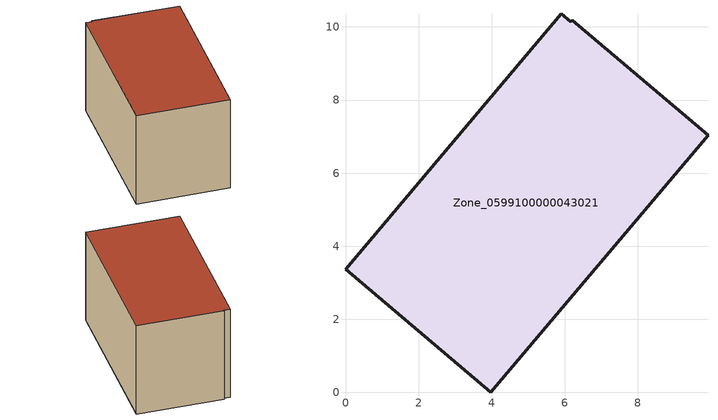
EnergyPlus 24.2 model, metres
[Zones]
Zone_0599100000043021
 floor ground (C_G): 6.2,10.19 9.92,7.04 3.98,0 0,3.37 5.9,10.37 6.16,10.14 z0.12
 wall outside (C_F): 3.98,0 9.92,7.04 6.2,10.19 6.16,10.14 5.9,10.37 0,3.37 3.98,0 z0.12:5.82
 roof outside (C_R): 9.92,7.04 6.2,10.19 6.16,10.14 5.9,10.37 0,3.37 3.98,0 z5.82
[BUILDING]
Pand.0599100000043021: North Axis=0; Terrain=City; Loads Convergence Tolerance Value=0.04; Temperature Convergence Tolerance Value=0.4; Solar Distribution=FullExterior; Maximum Number of Warmup Days=25; Minimum Number of Warmup Days=1
[Site:Location]
Rotterdam.The.Hague.AP_ZH_NLD Design_Conditions: Latitude=51.96; Longitude=4.45; Time Zone=1; Elevation=-4.5
[SITE:GROUNDTEMPERATURE:BUILDINGSURFACE]
18, 18, 18, 18, 18, 18, 18, 18, 18, 18, 18, 18
[MATERIAL] Thermal Absorptance=0.9; Solar Absorptance=0.7; Visible Absorptance=0.7
Name | Roughness | Thickness | Conductivity | Density | Specific Heat
G.TI.1946-1964 | MediumSmooth | 0.15 | 1 | 540 | 1210
F.TI.1946-1964 | Rough | 0.3 | 0.857143 | 1920 | 840
R.TI.1946-1964 | MediumRough | 0.2 | 0.277778 | 1500 | 1000
[CONSTRUCTION]
C_G: G.TI.1946-1964
C_F: F.TI.1946-1964
C_R: R.TI.1946-1964
[ZONE]
Zone_0599100000043021: Type=1; Multiplier=1; Ceiling Height=Autocalculate; Volume=Autocalculate; Floor Area=autocalculate; Part of Total Floor Area=Yes
[ZONEINFILTRATION:DESIGNFLOWRATE]
Infil_Zone_0599100000043021: Zone or ZoneList or Space or SpaceList=Zone_0599100000043021; Schedule=AlwaysOn; Design Flow Rate Calculation Method=Flow/Area; Flow Rate per Floor Area=0.003; Constant Term Coefficient=1; Temperature Term Coefficient=0; Velocity Term Coefficient=0; Velocity Squared Term Coefficient=0
[HVACTEMPLATE:ZONE:IDEALLOADSAIRSYSTEM]
Zone_0599100000043021: Maximum Heating Supply Air Temperature=50; Minimum Cooling Supply Air Temperature=13; Maximum Heating Supply Air Humidity Ratio=0.0156; Minimum Cooling Supply Air Humidity Ratio=0.0077; Heating Limit=NoLimit; Cooling Limit=NoLimit; Dehumidification Control Type=ConstantSensibleHeatRatio; Cooling Sensible Heat Ratio=0.7; Dehumidification Setpoint=60; Humidification Control Type=None; Humidification Setpoint=30; Outdoor Air Method=None; Outdoor Air Flow Rate per Person=0.00944; Outdoor Air Flow Rate per Zone Floor Area=0; Outdoor Air Flow Rate per Zone=0; Demand Controlled Ventilation Type=None; Outdoor Air Economizer Type=NoEconomizer; Heat Recovery Type=None; Sensible Heat Recovery Effectiveness=0.7; Latent Heat Recovery Effectiveness=0.65
[ZONECONTROL:THERMOSTAT]
ThermostatControl_Zone_0599100000043021: Zone or ZoneList=Zone_0599100000043021; Control Type Schedule=DualSetpointControlType; Control 1=Thermostat_Zone_0599100000043021; Temperature Difference Between Cutout And Setpoint=0
[THERMOSTATSETPOINT:DUALSETPOINT]
Thermostat_Zone_0599100000043021: Heating Setpoint Temperature Schedule=HeatingSetpoint_Zone_0599100000043021; Cooling Setpoint Temperature Schedule=CoolingSetpoint_Zone_0599100000043021
[SCHEDULE:COMPACT]
HeatingSetpoint_Zone_0599100000043021: Through: 12/31, For: AllDays, Until: 24:00, 21
CoolingSetpoint_Zone_0599100000043021: Through: 12/31, For: AllDays, Until: 24:00, 24
DualSetpointControlType: Through: 12/31, For: AllDays, Until: 24:00, 4
AlwaysOn: Through: 12/31, For: AllDays, Until: 24:00, 1
